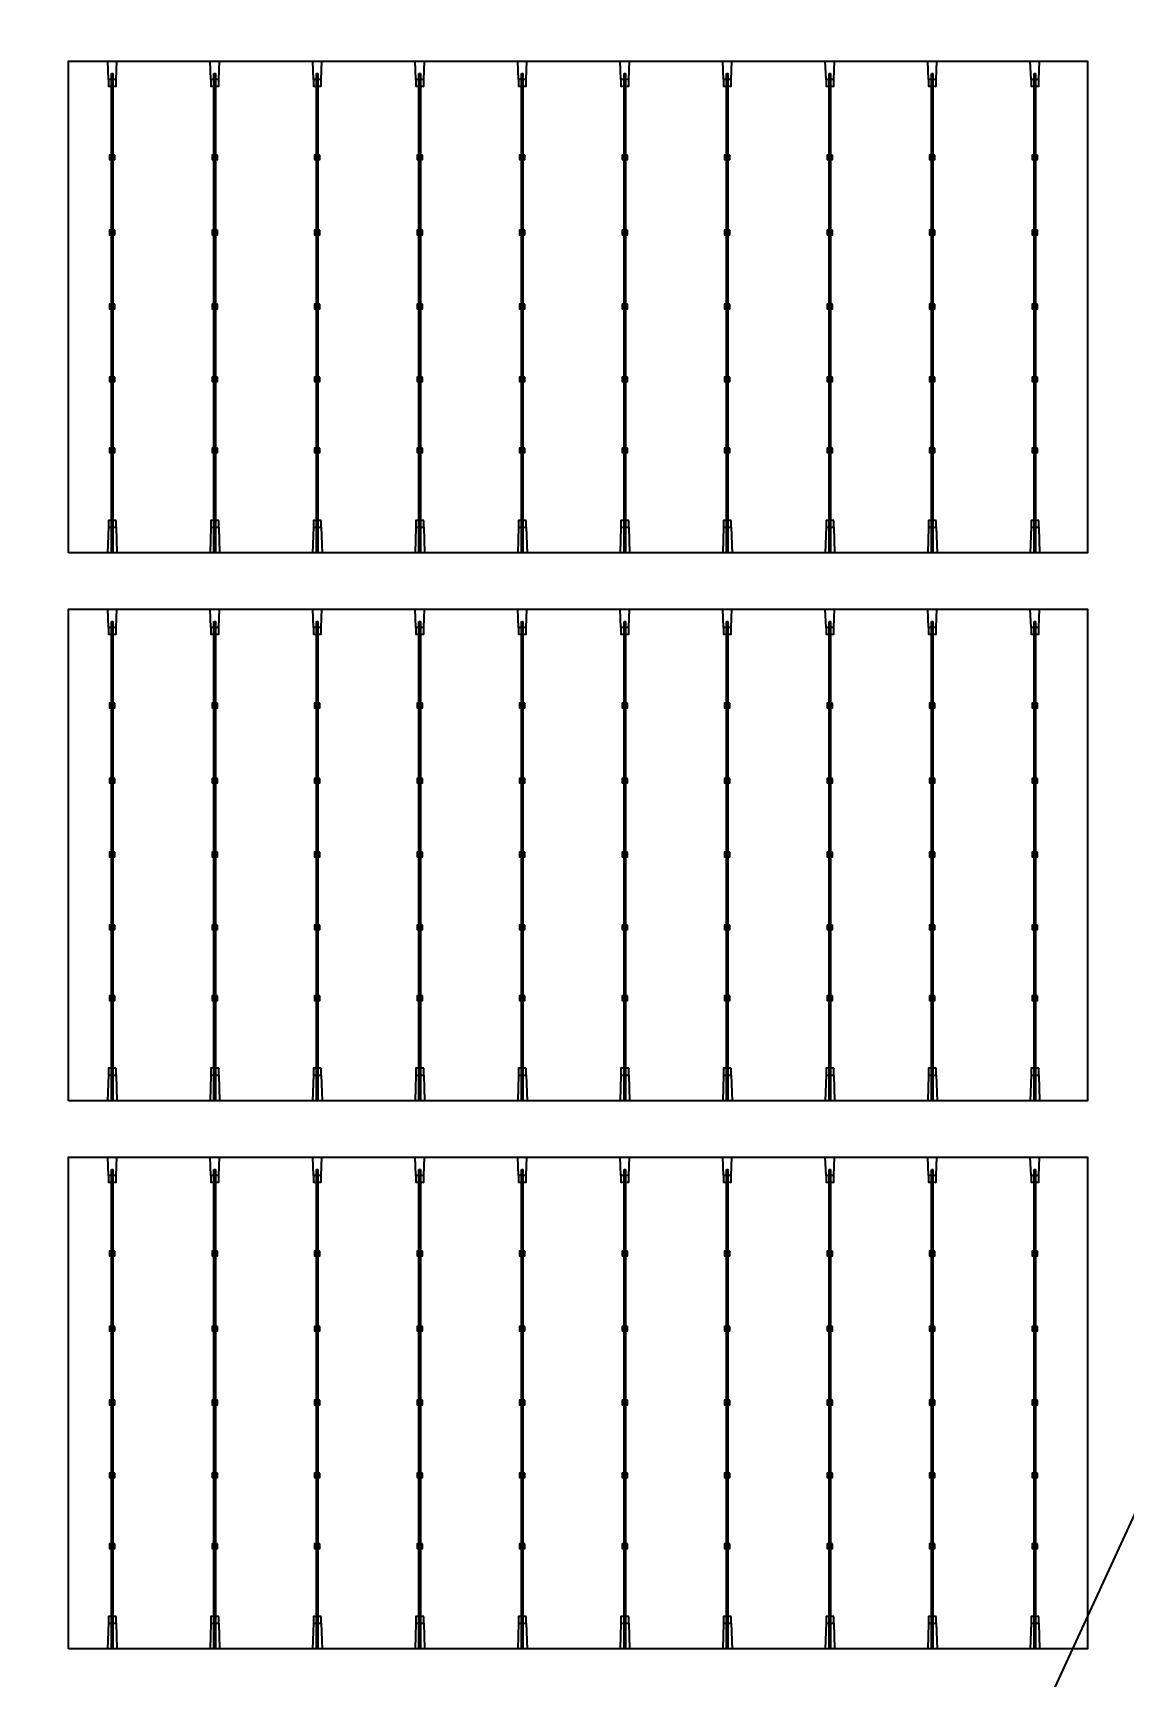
# Model space of a CAD drawing. Header units: millimetres. Extents: x 10297564 to 11610295, y -9287743 to -8409454.
# Drawn here: x 10431328 to 10433895, y -9085170 to -9081302 of the extents above; entities that cross this region are included whole.
import ezdxf

# ---------------------------------------------------------------- set-up
doc = ezdxf.new("R2010")
doc.units = ezdxf.units.MM
doc.header["$LTSCALE"] = 100
doc.layers.add('E1', color=1, linetype='Continuous')
doc.layers.add('Outline', color=5, linetype='Continuous', lineweight=25)
doc.styles.add('HL-S1', font='DotumChe.ttf')
doc.styles.add('MG', font='malgun.ttf')
doc.dimstyles.new('HL-100', dxfattribs={"dimscale": 100, "dimtxt": 3, "dimasz": 4, "dimexe": 2, "dimexo": 2, "dimgap": 1, "dimtad": 1, "dimdec": 0, "dimzin": 0, "dimlunit": 6, "dimtxsty": 'HL-S1', "dimblk": 'DOTSMALL', "dimcen": 4, "dimdle": 2, "dimclrd": 256, "dimclre": 256, "dimclrt": 4, "dimazin": 0, "dimtfac": 1, "dimtdec": 0, "dimtix": 1, "dimtmove": 2, "dimatfit": 3, "dimldrblk": 'DOTSMALL', "dimfxl": 1.5, "dimtolj": 1, "dimtzin": 0, "dimlwd": -1, "dimlwe": -1, "dimarcsym": 0})

# ---------------------------------------------------------------- blocks, each defined once
blk = doc.blocks.new('*D75')
at = {"layer": 'defpoints', "color": 0, "transparency": 16777216}
for p in [(10439230.2, -9073249.8), (10439230.2, -9073249.8), (10423426.7, -9107604.7)]:
    blk.add_point(p, dxfattribs=at)
at = {"layer": 'E1', "color": 1, "transparency": 16777216}
for p, q in [((10439593.6, -9073417), (10439593.6, -9073417)), ((10423593.8, -9107241.3), (10439063, -9073613.2)), ((10423790.1, -9107771.8), (10423790.1, -9107771.8))]:
    blk.add_line(p, q, dxfattribs=at)
for points in [[(10439002.4, -9073585.4), (10439123.6, -9073641.1), (10439230.2, -9073249.8)], [(10423533.3, -9107213.4), (10423654.4, -9107269.1), (10423426.7, -9107604.7)]]:
    blk.add_solid(points, dxfattribs=at)
at = {"layer": 'E1', "color": 7, "transparency": 16777216, "insert": (10430911.1, -9090235.3), "char_height": 500, "attachment_point": 5, "rotation": 65.2972, "style": 'MG'}
blk.add_mtext('\\A1;2711.1', dxfattribs=at)
blk = doc.blocks.new('_DotSmall')
at = {"color": 0, "linetype": 'ByBlock', "const_width": 0.5}
blk.add_lwpolyline([(-0.0625, 0, 1), (0.0625, 0, 1)], format="xyb", close=True, dxfattribs=at)

msp = doc.modelspace()

# ---------------------------------------------------------------- hatches: boundary and pattern name
at = {"true_color": 0x939598}
h = msp.add_hatch(color=252, dxfattribs=at)
h.dxf.hatch_style = 1
h.paths.add_polyline_path([(10431513.4, -9082525.5), (10431517.4, -9082525.5), (10431517.4, -9081397.1), (10431513.4, -9081397.1)])
h = msp.add_hatch(color=252, dxfattribs=at)
h.dxf.hatch_style = 1
h.paths.add_polyline_path([(10431754.7, -9082525.5), (10431758.7, -9082525.5), (10431758.7, -9081397.1), (10431754.7, -9081397.1)])
h = msp.add_hatch(color=252, dxfattribs=at)
h.dxf.hatch_style = 1
h.paths.add_polyline_path([(10431996, -9082525.5), (10432000, -9082525.5), (10432000, -9081397.1), (10431996, -9081397.1)])
h = msp.add_hatch(color=252, dxfattribs=at)
h.dxf.hatch_style = 1
h.paths.add_polyline_path([(10432237.3, -9082525.5), (10432241.3, -9082525.5), (10432241.3, -9081397.1), (10432237.3, -9081397.1)])
h = msp.add_hatch(color=252, dxfattribs=at)
h.dxf.hatch_style = 1
h.paths.add_polyline_path([(10432478.6, -9082525.5), (10432482.6, -9082525.5), (10432482.6, -9081397.1), (10432478.6, -9081397.1)])
h = msp.add_hatch(color=252, dxfattribs=at)
h.dxf.hatch_style = 1
h.paths.add_polyline_path([(10432719.9, -9082525.5), (10432723.9, -9082525.5), (10432723.9, -9081397.1), (10432719.9, -9081397.1)])
h = msp.add_hatch(color=252, dxfattribs=at)
h.dxf.hatch_style = 1
h.paths.add_polyline_path([(10432961.2, -9082525.5), (10432965.2, -9082525.5), (10432965.2, -9081397.1), (10432961.2, -9081397.1)])
h = msp.add_hatch(color=252, dxfattribs=at)
h.dxf.hatch_style = 1
h.paths.add_polyline_path([(10433202.5, -9082525.5), (10433206.6, -9082525.5), (10433206.6, -9081397.1), (10433202.5, -9081397.1)])
h = msp.add_hatch(color=252, dxfattribs=at)
h.dxf.hatch_style = 1
h.paths.add_polyline_path([(10433443.8, -9082525.5), (10433447.9, -9082525.5), (10433447.9, -9081397.1), (10433443.8, -9081397.1)])
h = msp.add_hatch(color=252, dxfattribs=at)
h.dxf.hatch_style = 1
h.paths.add_polyline_path([(10433685.1, -9082525.5), (10433689.2, -9082525.5), (10433689.2, -9081397.1), (10433685.1, -9081397.1)])
h = msp.add_hatch(color=252, dxfattribs=at)
h.dxf.hatch_style = 1
h.paths.add_polyline_path([(10431513.4, -9083815.7), (10431517.4, -9083815.7), (10431517.4, -9082687.3), (10431513.4, -9082687.3)])
h = msp.add_hatch(color=252, dxfattribs=at)
h.dxf.hatch_style = 1
h.paths.add_polyline_path([(10431754.7, -9083815.7), (10431758.7, -9083815.7), (10431758.7, -9082687.3), (10431754.7, -9082687.3)])
h = msp.add_hatch(color=252, dxfattribs=at)
h.dxf.hatch_style = 1
h.paths.add_polyline_path([(10431996, -9083815.7), (10432000, -9083815.7), (10432000, -9082687.3), (10431996, -9082687.3)])
h = msp.add_hatch(color=252, dxfattribs=at)
h.dxf.hatch_style = 1
h.paths.add_polyline_path([(10432237.3, -9083815.7), (10432241.3, -9083815.7), (10432241.3, -9082687.3), (10432237.3, -9082687.3)])
h = msp.add_hatch(color=252, dxfattribs=at)
h.dxf.hatch_style = 1
h.paths.add_polyline_path([(10432478.6, -9083815.7), (10432482.6, -9083815.7), (10432482.6, -9082687.3), (10432478.6, -9082687.3)])
h = msp.add_hatch(color=252, dxfattribs=at)
h.dxf.hatch_style = 1
h.paths.add_polyline_path([(10432719.9, -9083815.7), (10432723.9, -9083815.7), (10432723.9, -9082687.3), (10432719.9, -9082687.3)])
h = msp.add_hatch(color=252, dxfattribs=at)
h.dxf.hatch_style = 1
h.paths.add_polyline_path([(10432961.2, -9083815.7), (10432965.2, -9083815.7), (10432965.2, -9082687.3), (10432961.2, -9082687.3)])
h = msp.add_hatch(color=252, dxfattribs=at)
h.dxf.hatch_style = 1
h.paths.add_polyline_path([(10433202.5, -9083815.7), (10433206.6, -9083815.7), (10433206.6, -9082687.3), (10433202.5, -9082687.3)])
h = msp.add_hatch(color=252, dxfattribs=at)
h.dxf.hatch_style = 1
h.paths.add_polyline_path([(10433443.8, -9083815.7), (10433447.9, -9083815.7), (10433447.9, -9082687.3), (10433443.8, -9082687.3)])
h = msp.add_hatch(color=252, dxfattribs=at)
h.dxf.hatch_style = 1
h.paths.add_polyline_path([(10433685.1, -9083815.7), (10433689.2, -9083815.7), (10433689.2, -9082687.3), (10433685.1, -9082687.3)])
h = msp.add_hatch(color=252, dxfattribs=at)
h.dxf.hatch_style = 1
h.paths.add_polyline_path([(10431513.4, -9085105.9), (10431517.4, -9085105.9), (10431517.4, -9083977.5), (10431513.4, -9083977.5)])
h = msp.add_hatch(color=252, dxfattribs=at)
h.dxf.hatch_style = 1
h.paths.add_polyline_path([(10431754.7, -9085105.9), (10431758.7, -9085105.9), (10431758.7, -9083977.5), (10431754.7, -9083977.5)])
h = msp.add_hatch(color=252, dxfattribs=at)
h.dxf.hatch_style = 1
h.paths.add_polyline_path([(10431996, -9085105.9), (10432000, -9085105.9), (10432000, -9083977.5), (10431996, -9083977.5)])
h = msp.add_hatch(color=252, dxfattribs=at)
h.dxf.hatch_style = 1
h.paths.add_polyline_path([(10432237.3, -9085105.9), (10432241.3, -9085105.9), (10432241.3, -9083977.5), (10432237.3, -9083977.5)])
h = msp.add_hatch(color=252, dxfattribs=at)
h.dxf.hatch_style = 1
h.paths.add_polyline_path([(10432478.6, -9085105.9), (10432482.6, -9085105.9), (10432482.6, -9083977.5), (10432478.6, -9083977.5)])
h = msp.add_hatch(color=252, dxfattribs=at)
h.dxf.hatch_style = 1
h.paths.add_polyline_path([(10432719.9, -9085105.9), (10432723.9, -9085105.9), (10432723.9, -9083977.5), (10432719.9, -9083977.5)])
h = msp.add_hatch(color=252, dxfattribs=at)
h.dxf.hatch_style = 1
h.paths.add_polyline_path([(10432961.2, -9085105.9), (10432965.2, -9085105.9), (10432965.2, -9083977.5), (10432961.2, -9083977.5)])
h = msp.add_hatch(color=252, dxfattribs=at)
h.dxf.hatch_style = 1
h.paths.add_polyline_path([(10433202.5, -9085105.9), (10433206.6, -9085105.9), (10433206.6, -9083977.5), (10433202.5, -9083977.5)])
h = msp.add_hatch(color=252, dxfattribs=at)
h.dxf.hatch_style = 1
h.paths.add_polyline_path([(10433443.8, -9085105.9), (10433447.9, -9085105.9), (10433447.9, -9083977.5), (10433443.8, -9083977.5)])
h = msp.add_hatch(color=252, dxfattribs=at)
h.dxf.hatch_style = 1
h.paths.add_polyline_path([(10433685.1, -9085105.9), (10433689.2, -9085105.9), (10433689.2, -9083977.5), (10433685.1, -9083977.5)])

# ---------------------------------------------------------------- linework, layer by layer
for p, q in [((10431506.3, -9081411), (10431504.6, -9081367.8)), ((10431524.4, -9081411), (10431526.1, -9081367.8)), ((10431747.6, -9081411), (10431745.9, -9081367.8)), ((10431765.8, -9081411), (10431767.4, -9081367.8)), ((10431988.9, -9081411), (10431987.2, -9081367.8)), ((10432007.1, -9081411), (10432008.8, -9081367.8)), ((10432230.2, -9081411), (10432228.5, -9081367.8)), ((10432248.4, -9081411), (10432250.1, -9081367.8)), ((10432471.5, -9081411), (10432469.9, -9081367.8)), ((10432489.7, -9081411), (10432491.4, -9081367.8)), ((10432712.8, -9081411), (10432711.2, -9081367.8)), ((10432731, -9081411), (10432732.7, -9081367.8)), ((10432954.2, -9081411), (10432952.5, -9081367.8)), ((10432972.3, -9081411), (10432974, -9081367.8)), ((10433195.5, -9081411), (10433193.8, -9081367.8)), ((10433213.6, -9081411), (10433215.3, -9081367.8)), ((10433436.8, -9081411), (10433435.1, -9081367.8)), ((10433454.9, -9081411), (10433456.6, -9081367.8)), ((10433678.1, -9081411), (10433676.4, -9081367.8)), ((10433696.2, -9081411), (10433697.9, -9081367.8)), ((10431513.4, -9082525.5), (10431513.4, -9081397.1)), ((10431513.4, -9081397.1), (10431517.4, -9081397.1)), ((10431517.4, -9082525.5), (10431517.4, -9081397.1)), ((10431754.7, -9082525.5), (10431754.7, -9081397.1)), ((10431754.7, -9081397.1), (10431758.7, -9081397.1)), ((10431758.7, -9082525.5), (10431758.7, -9081397.1)), ((10431996, -9082525.5), (10431996, -9081397.1)), ((10431996, -9081397.1), (10432000, -9081397.1)), ((10432000, -9082525.5), (10432000, -9081397.1)), ((10432237.3, -9082525.5), (10432237.3, -9081397.1)), ((10432237.3, -9081397.1), (10432241.3, -9081397.1)), ((10432241.3, -9082525.5), (10432241.3, -9081397.1)), ((10432478.6, -9082525.5), (10432478.6, -9081397.1)), ((10432478.6, -9081397.1), (10432482.6, -9081397.1)), ((10432482.6, -9082525.5), (10432482.6, -9081397.1)), ((10432719.9, -9082525.5), (10432719.9, -9081397.1)), ((10432719.9, -9081397.1), (10432723.9, -9081397.1)), ((10432723.9, -9082525.5), (10432723.9, -9081397.1)), ((10432961.2, -9082525.5), (10432961.2, -9081397.1)), ((10432961.2, -9081397.1), (10432965.2, -9081397.1)), ((10432965.2, -9082525.5), (10432965.2, -9081397.1)), ((10433202.5, -9082525.5), (10433202.5, -9081397.1)), ((10433202.5, -9081397.1), (10433206.6, -9081397.1)), ((10433206.6, -9082525.5), (10433206.6, -9081397.1)), ((10433443.8, -9082525.5), (10433443.8, -9081397.1)), ((10433443.8, -9081397.1), (10433447.9, -9081397.1)), ((10433447.9, -9082525.5), (10433447.9, -9081397.1)), ((10433685.1, -9082525.5), (10433685.1, -9081397.1)), ((10433685.1, -9081397.1), (10433689.2, -9081397.1)), ((10433689.2, -9082525.5), (10433689.2, -9081397.1)), ((10431515, -9081589.6), (10431515, -9081427.1)), ((10431515.8, -9081589.6), (10431515.8, -9081427.1)), ((10431756.3, -9081589.6), (10431756.3, -9081427.1)), ((10431757.1, -9081589.6), (10431757.1, -9081427.1)), ((10431997.6, -9081589.6), (10431997.6, -9081427.1)), ((10431998.4, -9081589.6), (10431998.4, -9081427.1)), ((10432238.9, -9081589.6), (10432238.9, -9081427.1)), ((10432239.7, -9081589.6), (10432239.7, -9081427.1)), ((10432480.2, -9081589.6), (10432480.2, -9081427.1)), ((10432481, -9081589.6), (10432481, -9081427.1)), ((10432721.5, -9081589.6), (10432721.5, -9081427.1)), ((10432722.3, -9081589.6), (10432722.3, -9081427.1)), ((10432962.8, -9081589.6), (10432962.8, -9081427.1)), ((10432963.6, -9081589.6), (10432963.6, -9081427.1)), ((10433204.1, -9081589.6), (10433204.1, -9081427.1)), ((10433204.9, -9081589.6), (10433204.9, -9081427.1)), ((10433445.4, -9081589.6), (10433445.4, -9081427.1)), ((10433446.3, -9081589.6), (10433446.3, -9081427.1)), ((10433686.7, -9081589.6), (10433686.7, -9081427.1)), ((10433687.6, -9081589.6), (10433687.6, -9081427.1)), ((10431515, -9081940.5), (10431515, -9081600)), ((10431515.8, -9081940.5), (10431515.8, -9081600)), ((10431756.3, -9081940.5), (10431756.3, -9081600)), ((10431757.1, -9081940.5), (10431757.1, -9081600)), ((10431997.6, -9081940.5), (10431997.6, -9081600)), ((10431998.4, -9081940.5), (10431998.4, -9081600)), ((10432238.9, -9081940.5), (10432238.9, -9081600)), ((10432239.7, -9081940.5), (10432239.7, -9081600)), ((10432480.2, -9081940.5), (10432480.2, -9081600)), ((10432481, -9081940.5), (10432481, -9081600)), ((10432721.5, -9081940.5), (10432721.5, -9081600)), ((10432722.3, -9081940.5), (10432722.3, -9081600)), ((10432962.8, -9081940.5), (10432962.8, -9081600)), ((10432963.6, -9081940.5), (10432963.6, -9081600)), ((10433204.1, -9081940.5), (10433204.1, -9081600)), ((10433204.9, -9081940.5), (10433204.9, -9081600)), ((10433445.4, -9081940.5), (10433445.4, -9081600)), ((10433446.3, -9081940.5), (10433446.3, -9081600)), ((10433686.7, -9081766.4), (10433686.7, -9081600)), ((10433687.6, -9081766.4), (10433687.6, -9081600)), ((10433686.7, -9081940.5), (10433686.7, -9081776.9)), ((10433687.6, -9081940.5), (10433687.6, -9081776.9)), ((10431515, -9082464.6), (10431515, -9081951)), ((10431515.8, -9082464.6), (10431515.8, -9081951)), ((10431756.3, -9082464.6), (10431756.3, -9081951)), ((10431757.1, -9082464.6), (10431757.1, -9081951)), ((10431997.6, -9082464.6), (10431997.6, -9081951)), ((10431998.4, -9082464.6), (10431998.4, -9081951)), ((10432238.9, -9082464.6), (10432238.9, -9081951)), ((10432239.7, -9082464.6), (10432239.7, -9081951)), ((10432480.2, -9082464.6), (10432480.2, -9081951)), ((10432481, -9082464.6), (10432481, -9081951)), ((10432721.5, -9082464.6), (10432721.5, -9081951)), ((10432722.3, -9082464.6), (10432722.3, -9081951)), ((10432962.8, -9082464.6), (10432962.8, -9081951)), ((10432963.6, -9082464.6), (10432963.6, -9081951)), ((10433204.1, -9082464.6), (10433204.1, -9081951)), ((10433204.9, -9082464.6), (10433204.9, -9081951)), ((10433445.4, -9082111.8), (10433445.4, -9081951)), ((10433446.3, -9082111.8), (10433446.3, -9081951)), ((10433686.7, -9082111.8), (10433686.7, -9081951)), ((10433687.6, -9082111.8), (10433687.6, -9081951)), ((10433445.4, -9082464.6), (10433445.4, -9082122.3)), ((10433446.3, -9082464.6), (10433446.3, -9082122.3)), ((10433686.7, -9082464.6), (10433686.7, -9082122.3)), ((10433687.6, -9082464.6), (10433687.6, -9082122.3)), ((10431506.3, -9082465.2), (10431504.4, -9082525.5)), ((10431524.4, -9082465.2), (10431526.4, -9082525.5)), ((10431747.6, -9082465.2), (10431745.7, -9082525.5)), ((10431765.8, -9082465.2), (10431767.7, -9082525.5)), ((10431988.9, -9082465.2), (10431987, -9082525.5)), ((10432007.1, -9082465.2), (10432009, -9082525.5)), ((10432230.2, -9082465.2), (10432228.3, -9082525.5)), ((10432248.4, -9082465.2), (10432250.3, -9082525.5)), ((10432471.5, -9082465.2), (10432469.6, -9082525.5)), ((10432489.7, -9082465.2), (10432491.6, -9082525.5)), ((10432712.8, -9082465.2), (10432710.9, -9082525.5)), ((10432731, -9082465.2), (10432732.9, -9082525.5)), ((10432954.2, -9082465.2), (10432952.2, -9082525.5)), ((10432972.3, -9082465.2), (10432974.3, -9082525.5)), ((10433195.5, -9082465.2), (10433193.5, -9082525.5)), ((10433213.6, -9082465.2), (10433215.6, -9082525.5)), ((10433436.8, -9082465.2), (10433434.8, -9082525.5)), ((10433454.9, -9082465.2), (10433456.9, -9082525.5)), ((10433678.1, -9082465.2), (10433676.1, -9082525.5)), ((10433696.2, -9082465.2), (10433698.2, -9082525.5)), ((10431506.3, -9082701.3), (10431504.6, -9082658)), ((10431513.4, -9083815.7), (10431513.4, -9082687.3)), ((10431513.4, -9082687.3), (10431517.4, -9082687.3)), ((10431517.4, -9083815.7), (10431517.4, -9082687.3)), ((10431524.4, -9082701.3), (10431526.1, -9082658)), ((10431747.6, -9082701.3), (10431745.9, -9082658)), ((10431754.7, -9083815.7), (10431754.7, -9082687.3)), ((10431754.7, -9082687.3), (10431758.7, -9082687.3)), ((10431758.7, -9083815.7), (10431758.7, -9082687.3)), ((10431765.8, -9082701.3), (10431767.4, -9082658)), ((10431988.9, -9082701.3), (10431987.2, -9082658)), ((10431996, -9083815.7), (10431996, -9082687.3)), ((10431996, -9082687.3), (10432000, -9082687.3)), ((10432000, -9083815.7), (10432000, -9082687.3)), ((10432007.1, -9082701.3), (10432008.8, -9082658)), ((10432230.2, -9082701.3), (10432228.5, -9082658)), ((10432237.3, -9083815.7), (10432237.3, -9082687.3)), ((10432237.3, -9082687.3), (10432241.3, -9082687.3)), ((10432241.3, -9083815.7), (10432241.3, -9082687.3)), ((10432248.4, -9082701.3), (10432250.1, -9082658)), ((10432471.5, -9082701.3), (10432469.9, -9082658)), ((10432478.6, -9083815.7), (10432478.6, -9082687.3)), ((10432478.6, -9082687.3), (10432482.6, -9082687.3)), ((10432482.6, -9083815.7), (10432482.6, -9082687.3)), ((10432489.7, -9082701.3), (10432491.4, -9082658)), ((10432712.8, -9082701.3), (10432711.2, -9082658)), ((10432719.9, -9083815.7), (10432719.9, -9082687.3)), ((10432719.9, -9082687.3), (10432723.9, -9082687.3)), ((10432723.9, -9083815.7), (10432723.9, -9082687.3)), ((10432731, -9082701.3), (10432732.7, -9082658)), ((10432954.2, -9082701.3), (10432952.5, -9082658)), ((10432961.2, -9083815.7), (10432961.2, -9082687.3)), ((10432961.2, -9082687.3), (10432965.2, -9082687.3)), ((10432965.2, -9083815.7), (10432965.2, -9082687.3)), ((10432972.3, -9082701.3), (10432974, -9082658)), ((10433195.5, -9082701.3), (10433193.8, -9082658)), ((10433202.5, -9083815.7), (10433202.5, -9082687.3)), ((10433202.5, -9082687.3), (10433206.6, -9082687.3)), ((10433206.6, -9083815.7), (10433206.6, -9082687.3)), ((10433213.6, -9082701.3), (10433215.3, -9082658)), ((10433436.8, -9082701.3), (10433435.1, -9082658)), ((10433443.8, -9083815.7), (10433443.8, -9082687.3)), ((10433443.8, -9082687.3), (10433447.9, -9082687.3)), ((10433447.9, -9083815.7), (10433447.9, -9082687.3)), ((10433454.9, -9082701.3), (10433456.6, -9082658)), ((10433678.1, -9082701.3), (10433676.4, -9082658)), ((10433685.1, -9083815.7), (10433685.1, -9082687.3)), ((10433685.1, -9082687.3), (10433689.2, -9082687.3)), ((10433689.2, -9083815.7), (10433689.2, -9082687.3)), ((10433696.2, -9082701.3), (10433697.9, -9082658)), ((10431515, -9082879.8), (10431515, -9082717.3)), ((10431515.8, -9082879.8), (10431515.8, -9082717.3)), ((10431756.3, -9082879.8), (10431756.3, -9082717.3)), ((10431757.1, -9082879.8), (10431757.1, -9082717.3)), ((10431997.6, -9082879.8), (10431997.6, -9082717.3)), ((10431998.4, -9082879.8), (10431998.4, -9082717.3)), ((10432238.9, -9082879.8), (10432238.9, -9082717.3)), ((10432239.7, -9082879.8), (10432239.7, -9082717.3)), ((10432480.2, -9082879.8), (10432480.2, -9082717.3)), ((10432481, -9082879.8), (10432481, -9082717.3)), ((10432721.5, -9082879.8), (10432721.5, -9082717.3)), ((10432722.3, -9082879.8), (10432722.3, -9082717.3)), ((10432962.8, -9082879.8), (10432962.8, -9082717.3)), ((10432963.6, -9082879.8), (10432963.6, -9082717.3)), ((10433204.1, -9082879.8), (10433204.1, -9082717.3)), ((10433204.9, -9082879.8), (10433204.9, -9082717.3)), ((10433445.4, -9082879.8), (10433445.4, -9082717.3)), ((10433446.3, -9082879.8), (10433446.3, -9082717.3)), ((10433686.7, -9082879.8), (10433686.7, -9082717.3)), ((10433687.6, -9082879.8), (10433687.6, -9082717.3)), ((10431515, -9083230.7), (10431515, -9082890.3)), ((10431515.8, -9083230.7), (10431515.8, -9082890.3)), ((10431756.3, -9083230.7), (10431756.3, -9082890.3)), ((10431757.1, -9083230.7), (10431757.1, -9082890.3)), ((10431997.6, -9083230.7), (10431997.6, -9082890.3)), ((10431998.4, -9083230.7), (10431998.4, -9082890.3)), ((10432238.9, -9083230.7), (10432238.9, -9082890.3)), ((10432239.7, -9083230.7), (10432239.7, -9082890.3)), ((10432480.2, -9083230.7), (10432480.2, -9082890.3)), ((10432481, -9083230.7), (10432481, -9082890.3)), ((10432721.5, -9083230.7), (10432721.5, -9082890.3)), ((10432722.3, -9083230.7), (10432722.3, -9082890.3)), ((10432962.8, -9083230.7), (10432962.8, -9082890.3)), ((10432963.6, -9083230.7), (10432963.6, -9082890.3)), ((10433204.1, -9083230.7), (10433204.1, -9082890.3)), ((10433204.9, -9083230.7), (10433204.9, -9082890.3)), ((10433445.4, -9083230.7), (10433445.4, -9082890.3)), ((10433446.3, -9083230.7), (10433446.3, -9082890.3)), ((10433686.7, -9083056.7), (10433686.7, -9082890.3)), ((10433687.6, -9083056.7), (10433687.6, -9082890.3)), ((10433686.7, -9083230.7), (10433686.7, -9083067.1)), ((10433687.6, -9083230.7), (10433687.6, -9083067.1)), ((10431515, -9083754.8), (10431515, -9083241.2)), ((10431515.8, -9083754.8), (10431515.8, -9083241.2)), ((10431756.3, -9083754.8), (10431756.3, -9083241.2)), ((10431757.1, -9083754.8), (10431757.1, -9083241.2)), ((10431997.6, -9083754.8), (10431997.6, -9083241.2)), ((10431998.4, -9083754.8), (10431998.4, -9083241.2)), ((10432238.9, -9083754.8), (10432238.9, -9083241.2)), ((10432239.7, -9083754.8), (10432239.7, -9083241.2)), ((10432480.2, -9083754.8), (10432480.2, -9083241.2)), ((10432481, -9083754.8), (10432481, -9083241.2)), ((10432721.5, -9083754.8), (10432721.5, -9083241.2)), ((10432722.3, -9083754.8), (10432722.3, -9083241.2)), ((10432962.8, -9083754.8), (10432962.8, -9083241.2)), ((10432963.6, -9083754.8), (10432963.6, -9083241.2)), ((10433204.1, -9083754.8), (10433204.1, -9083241.2)), ((10433204.9, -9083754.8), (10433204.9, -9083241.2)), ((10433445.4, -9083402), (10433445.4, -9083241.2)), ((10433446.3, -9083402), (10433446.3, -9083241.2)), ((10433686.7, -9083402), (10433686.7, -9083241.2)), ((10433687.6, -9083402), (10433687.6, -9083241.2)), ((10433445.4, -9083754.8), (10433445.4, -9083412.5)), ((10433446.3, -9083754.8), (10433446.3, -9083412.5)), ((10433686.7, -9083754.8), (10433686.7, -9083412.5)), ((10433687.6, -9083754.8), (10433687.6, -9083412.5)), ((10431506.3, -9083755.5), (10431504.4, -9083815.7)), ((10431524.4, -9083755.5), (10431526.4, -9083815.7)), ((10431747.6, -9083755.5), (10431745.7, -9083815.7)), ((10431765.8, -9083755.5), (10431767.7, -9083815.7)), ((10431988.9, -9083755.5), (10431987, -9083815.7)), ((10432007.1, -9083755.5), (10432009, -9083815.7)), ((10432230.2, -9083755.5), (10432228.3, -9083815.7)), ((10432248.4, -9083755.5), (10432250.3, -9083815.7)), ((10432471.5, -9083755.5), (10432469.6, -9083815.7)), ((10432489.7, -9083755.5), (10432491.6, -9083815.7)), ((10432712.8, -9083755.5), (10432710.9, -9083815.7)), ((10432731, -9083755.5), (10432732.9, -9083815.7)), ((10432954.2, -9083755.5), (10432952.2, -9083815.7)), ((10432972.3, -9083755.5), (10432974.3, -9083815.7)), ((10433195.5, -9083755.5), (10433193.5, -9083815.7)), ((10433213.6, -9083755.5), (10433215.6, -9083815.7)), ((10433436.8, -9083755.5), (10433434.8, -9083815.7)), ((10433454.9, -9083755.5), (10433456.9, -9083815.7)), ((10433678.1, -9083755.5), (10433676.1, -9083815.7)), ((10433696.2, -9083755.5), (10433698.2, -9083815.7)), ((10431506.3, -9083991.5), (10431504.6, -9083948.2)), ((10431524.4, -9083991.5), (10431526.1, -9083948.2)), ((10431747.6, -9083991.5), (10431745.9, -9083948.2)), ((10431765.8, -9083991.5), (10431767.4, -9083948.2)), ((10431988.9, -9083991.5), (10431987.2, -9083948.2)), ((10432007.1, -9083991.5), (10432008.8, -9083948.2)), ((10432230.2, -9083991.5), (10432228.5, -9083948.2)), ((10432248.4, -9083991.5), (10432250.1, -9083948.2)), ((10432471.5, -9083991.5), (10432469.9, -9083948.2)), ((10432489.7, -9083991.5), (10432491.4, -9083948.2)), ((10432712.8, -9083991.5), (10432711.2, -9083948.2)), ((10432731, -9083991.5), (10432732.7, -9083948.2)), ((10432954.2, -9083991.5), (10432952.5, -9083948.2)), ((10432972.3, -9083991.5), (10432974, -9083948.2)), ((10433195.5, -9083991.5), (10433193.8, -9083948.2)), ((10433213.6, -9083991.5), (10433215.3, -9083948.2)), ((10433436.8, -9083991.5), (10433435.1, -9083948.2)), ((10433454.9, -9083991.5), (10433456.6, -9083948.2)), ((10433678.1, -9083991.5), (10433676.4, -9083948.2)), ((10433696.2, -9083991.5), (10433697.9, -9083948.2)), ((10431513.4, -9085105.9), (10431513.4, -9083977.5)), ((10431513.4, -9083977.5), (10431517.4, -9083977.5)), ((10431515, -9084170), (10431515, -9084007.5)), ((10431515.8, -9084170), (10431515.8, -9084007.5)), ((10431517.4, -9085105.9), (10431517.4, -9083977.5)), ((10431754.7, -9085105.9), (10431754.7, -9083977.5)), ((10431754.7, -9083977.5), (10431758.7, -9083977.5)), ((10431756.3, -9084170), (10431756.3, -9084007.5)), ((10431757.1, -9084170), (10431757.1, -9084007.5)), ((10431758.7, -9085105.9), (10431758.7, -9083977.5)), ((10431996, -9085105.9), (10431996, -9083977.5)), ((10431996, -9083977.5), (10432000, -9083977.5)), ((10431997.6, -9084170), (10431997.6, -9084007.5)), ((10431998.4, -9084170), (10431998.4, -9084007.5)), ((10432000, -9085105.9), (10432000, -9083977.5)), ((10432237.3, -9085105.9), (10432237.3, -9083977.5)), ((10432237.3, -9083977.5), (10432241.3, -9083977.5)), ((10432238.9, -9084170), (10432238.9, -9084007.5)), ((10432239.7, -9084170), (10432239.7, -9084007.5)), ((10432241.3, -9085105.9), (10432241.3, -9083977.5)), ((10432478.6, -9085105.9), (10432478.6, -9083977.5)), ((10432478.6, -9083977.5), (10432482.6, -9083977.5)), ((10432480.2, -9084170), (10432480.2, -9084007.5)), ((10432481, -9084170), (10432481, -9084007.5)), ((10432482.6, -9085105.9), (10432482.6, -9083977.5)), ((10432719.9, -9085105.9), (10432719.9, -9083977.5)), ((10432719.9, -9083977.5), (10432723.9, -9083977.5)), ((10432721.5, -9084170), (10432721.5, -9084007.5)), ((10432722.3, -9084170), (10432722.3, -9084007.5)), ((10432723.9, -9085105.9), (10432723.9, -9083977.5)), ((10432961.2, -9085105.9), (10432961.2, -9083977.5)), ((10432961.2, -9083977.5), (10432965.2, -9083977.5)), ((10432962.8, -9084170), (10432962.8, -9084007.5)), ((10432963.6, -9084170), (10432963.6, -9084007.5)), ((10432965.2, -9085105.9), (10432965.2, -9083977.5)), ((10433202.5, -9085105.9), (10433202.5, -9083977.5)), ((10433202.5, -9083977.5), (10433206.6, -9083977.5)), ((10433204.1, -9084170), (10433204.1, -9084007.5)), ((10433204.9, -9084170), (10433204.9, -9084007.5)), ((10433206.6, -9085105.9), (10433206.6, -9083977.5)), ((10433443.8, -9085105.9), (10433443.8, -9083977.5)), ((10433443.8, -9083977.5), (10433447.9, -9083977.5)), ((10433445.4, -9084170), (10433445.4, -9084007.5)), ((10433446.3, -9084170), (10433446.3, -9084007.5)), ((10433447.9, -9085105.9), (10433447.9, -9083977.5)), ((10433685.1, -9085105.9), (10433685.1, -9083977.5)), ((10433685.1, -9083977.5), (10433689.2, -9083977.5)), ((10433686.7, -9084170), (10433686.7, -9084007.5)), ((10433687.6, -9084170), (10433687.6, -9084007.5)), ((10433689.2, -9085105.9), (10433689.2, -9083977.5)), ((10431515, -9084521), (10431515, -9084180.5)), ((10431515.8, -9084521), (10431515.8, -9084180.5)), ((10431756.3, -9084521), (10431756.3, -9084180.5)), ((10431757.1, -9084521), (10431757.1, -9084180.5)), ((10431997.6, -9084521), (10431997.6, -9084180.5)), ((10431998.4, -9084521), (10431998.4, -9084180.5)), ((10432238.9, -9084521), (10432238.9, -9084180.5)), ((10432239.7, -9084521), (10432239.7, -9084180.5)), ((10432480.2, -9084521), (10432480.2, -9084180.5)), ((10432481, -9084521), (10432481, -9084180.5)), ((10432721.5, -9084521), (10432721.5, -9084180.5)), ((10432722.3, -9084521), (10432722.3, -9084180.5)), ((10432962.8, -9084521), (10432962.8, -9084180.5)), ((10432963.6, -9084521), (10432963.6, -9084180.5)), ((10433204.1, -9084521), (10433204.1, -9084180.5)), ((10433204.9, -9084521), (10433204.9, -9084180.5)), ((10433445.4, -9084521), (10433445.4, -9084180.5)), ((10433446.3, -9084521), (10433446.3, -9084180.5)), ((10433686.7, -9084346.9), (10433686.7, -9084180.5)), ((10433687.6, -9084346.9), (10433687.6, -9084180.5)), ((10433686.7, -9084521), (10433686.7, -9084357.3)), ((10433687.6, -9084521), (10433687.6, -9084357.3)), ((10431515, -9085045), (10431515, -9084531.4)), ((10431515.8, -9085045), (10431515.8, -9084531.4)), ((10431756.3, -9085045), (10431756.3, -9084531.4)), ((10431757.1, -9085045), (10431757.1, -9084531.4)), ((10431997.6, -9085045), (10431997.6, -9084531.4)), ((10431998.4, -9085045), (10431998.4, -9084531.4)), ((10432238.9, -9085045), (10432238.9, -9084531.4)), ((10432239.7, -9085045), (10432239.7, -9084531.4)), ((10432480.2, -9085045), (10432480.2, -9084531.4)), ((10432481, -9085045), (10432481, -9084531.4)), ((10432721.5, -9085045), (10432721.5, -9084531.4)), ((10432722.3, -9085045), (10432722.3, -9084531.4)), ((10432962.8, -9085045), (10432962.8, -9084531.4)), ((10432963.6, -9085045), (10432963.6, -9084531.4)), ((10433204.1, -9085045), (10433204.1, -9084531.4)), ((10433204.9, -9085045), (10433204.9, -9084531.4)), ((10433445.4, -9084692.2), (10433445.4, -9084531.4)), ((10433446.3, -9084692.2), (10433446.3, -9084531.4)), ((10433686.7, -9084692.2), (10433686.7, -9084531.4)), ((10433687.6, -9084692.2), (10433687.6, -9084531.4)), ((10433445.4, -9085045), (10433445.4, -9084702.7)), ((10433446.3, -9085045), (10433446.3, -9084702.7)), ((10433686.7, -9085045), (10433686.7, -9084702.7)), ((10433687.6, -9085045), (10433687.6, -9084702.7)), ((10431506.3, -9085045.7), (10431504.4, -9085105.9)), ((10431524.4, -9085045.7), (10431526.4, -9085105.9)), ((10431747.6, -9085045.7), (10431745.7, -9085105.9)), ((10431765.8, -9085045.7), (10431767.7, -9085105.9)), ((10431988.9, -9085045.7), (10431987, -9085105.9)), ((10432007.1, -9085045.7), (10432009, -9085105.9)), ((10432230.2, -9085045.7), (10432228.3, -9085105.9)), ((10432248.4, -9085045.7), (10432250.3, -9085105.9)), ((10432471.5, -9085045.7), (10432469.6, -9085105.9)), ((10432489.7, -9085045.7), (10432491.6, -9085105.9)), ((10432712.8, -9085045.7), (10432710.9, -9085105.9)), ((10432731, -9085045.7), (10432732.9, -9085105.9)), ((10432954.2, -9085045.7), (10432952.2, -9085105.9)), ((10432972.3, -9085045.7), (10432974.3, -9085105.9)), ((10433195.5, -9085045.7), (10433193.5, -9085105.9)), ((10433213.6, -9085045.7), (10433215.6, -9085105.9)), ((10433436.8, -9085045.7), (10433434.8, -9085105.9)), ((10433454.9, -9085045.7), (10433456.9, -9085105.9)), ((10433678.1, -9085045.7), (10433676.1, -9085105.9)), ((10433696.2, -9085045.7), (10433698.2, -9085105.9))]:
    msp.add_line(p, q)
at = {"color": 4}
for points in [[(10431524.4, -9081411), (10431506.3, -9081411), (10431506.3, -9081427.1), (10431524.4, -9081427.1)], [(10431765.8, -9081411), (10431747.6, -9081411), (10431747.6, -9081427.1), (10431765.8, -9081427.1)], [(10432007.1, -9081411), (10431988.9, -9081411), (10431988.9, -9081427.1), (10432007.1, -9081427.1)], [(10432248.4, -9081411), (10432230.2, -9081411), (10432230.2, -9081427.1), (10432248.4, -9081427.1)], [(10432489.7, -9081411), (10432471.5, -9081411), (10432471.5, -9081427.1), (10432489.7, -9081427.1)], [(10432731, -9081411), (10432712.8, -9081411), (10432712.8, -9081427.1), (10432731, -9081427.1)], [(10432972.3, -9081411), (10432954.2, -9081411), (10432954.2, -9081427.1), (10432972.3, -9081427.1)], [(10433213.6, -9081411), (10433195.5, -9081411), (10433195.5, -9081427.1), (10433213.6, -9081427.1)], [(10433454.9, -9081411), (10433436.8, -9081411), (10433436.8, -9081427.1), (10433454.9, -9081427.1)], [(10433696.2, -9081411), (10433678.1, -9081411), (10433678.1, -9081427.1), (10433696.2, -9081427.1)], [(10431521.3, -9081589.6), (10431508.8, -9081589.6), (10431508.8, -9081600), (10431521.3, -9081600)], [(10431762.6, -9081589.6), (10431750.1, -9081589.6), (10431750.1, -9081600), (10431762.6, -9081600)], [(10432003.9, -9081589.6), (10431991.4, -9081589.6), (10431991.4, -9081600), (10432003.9, -9081600)], [(10432245.2, -9081589.6), (10432232.7, -9081589.6), (10432232.7, -9081600), (10432245.2, -9081600)], [(10432486.5, -9081589.6), (10432474, -9081589.6), (10432474, -9081600), (10432486.5, -9081600)], [(10432727.8, -9081589.6), (10432715.3, -9081589.6), (10432715.3, -9081600), (10432727.8, -9081600)], [(10432969.1, -9081589.6), (10432956.6, -9081589.6), (10432956.6, -9081600), (10432969.1, -9081600)], [(10433210.5, -9081589.6), (10433197.9, -9081589.6), (10433197.9, -9081600), (10433210.5, -9081600)], [(10433451.8, -9081589.6), (10433439.2, -9081589.6), (10433439.2, -9081600), (10433451.8, -9081600)], [(10433693.1, -9081589.6), (10433680.5, -9081589.6), (10433680.5, -9081600), (10433693.1, -9081600)], [(10431521.3, -9081766.4), (10431508.8, -9081766.4), (10431508.8, -9081776.9), (10431521.3, -9081776.9)], [(10431762.6, -9081766.4), (10431750.1, -9081766.4), (10431750.1, -9081776.9), (10431762.6, -9081776.9)], [(10432003.9, -9081766.4), (10431991.4, -9081766.4), (10431991.4, -9081776.9), (10432003.9, -9081776.9)], [(10432245.2, -9081766.4), (10432232.7, -9081766.4), (10432232.7, -9081776.9), (10432245.2, -9081776.9)], [(10432486.5, -9081766.4), (10432474, -9081766.4), (10432474, -9081776.9), (10432486.5, -9081776.9)], [(10432727.8, -9081766.4), (10432715.3, -9081766.4), (10432715.3, -9081776.9), (10432727.8, -9081776.9)], [(10432969.1, -9081766.4), (10432956.6, -9081766.4), (10432956.6, -9081776.9), (10432969.1, -9081776.9)], [(10433210.5, -9081766.4), (10433197.9, -9081766.4), (10433197.9, -9081776.9), (10433210.5, -9081776.9)], [(10433451.8, -9081766.4), (10433439.2, -9081766.4), (10433439.2, -9081776.9), (10433451.8, -9081776.9)], [(10433693.1, -9081766.4), (10433680.5, -9081766.4), (10433680.5, -9081776.9), (10433693.1, -9081776.9)], [(10431521.3, -9081940.5), (10431508.8, -9081940.5), (10431508.8, -9081951), (10431521.3, -9081951)], [(10431762.6, -9081940.5), (10431750.1, -9081940.5), (10431750.1, -9081951), (10431762.6, -9081951)], [(10432003.9, -9081940.5), (10431991.4, -9081940.5), (10431991.4, -9081951), (10432003.9, -9081951)], [(10432245.2, -9081940.5), (10432232.7, -9081940.5), (10432232.7, -9081951), (10432245.2, -9081951)], [(10432486.5, -9081940.5), (10432474, -9081940.5), (10432474, -9081951), (10432486.5, -9081951)], [(10432727.8, -9081940.5), (10432715.3, -9081940.5), (10432715.3, -9081951), (10432727.8, -9081951)], [(10432969.1, -9081940.5), (10432956.6, -9081940.5), (10432956.6, -9081951), (10432969.1, -9081951)], [(10433210.5, -9081940.5), (10433197.9, -9081940.5), (10433197.9, -9081951), (10433210.5, -9081951)], [(10433451.8, -9081940.5), (10433439.2, -9081940.5), (10433439.2, -9081951), (10433451.8, -9081951)], [(10433693.1, -9081940.5), (10433680.5, -9081940.5), (10433680.5, -9081951), (10433693.1, -9081951)], [(10431521.3, -9082111.8), (10431508.8, -9082111.8), (10431508.8, -9082122.3), (10431521.3, -9082122.3)], [(10431762.6, -9082111.8), (10431750.1, -9082111.8), (10431750.1, -9082122.3), (10431762.6, -9082122.3)], [(10432003.9, -9082111.8), (10431991.4, -9082111.8), (10431991.4, -9082122.3), (10432003.9, -9082122.3)], [(10432245.2, -9082111.8), (10432232.7, -9082111.8), (10432232.7, -9082122.3), (10432245.2, -9082122.3)], [(10432486.5, -9082111.8), (10432474, -9082111.8), (10432474, -9082122.3), (10432486.5, -9082122.3)], [(10432727.8, -9082111.8), (10432715.3, -9082111.8), (10432715.3, -9082122.3), (10432727.8, -9082122.3)], [(10432969.1, -9082111.8), (10432956.6, -9082111.8), (10432956.6, -9082122.3), (10432969.1, -9082122.3)], [(10433210.5, -9082111.8), (10433197.9, -9082111.8), (10433197.9, -9082122.3), (10433210.5, -9082122.3)], [(10433451.8, -9082111.8), (10433439.2, -9082111.8), (10433439.2, -9082122.3), (10433451.8, -9082122.3)], [(10433693.1, -9082111.8), (10433680.5, -9082111.8), (10433680.5, -9082122.3), (10433693.1, -9082122.3)], [(10431521.3, -9082278.9), (10431508.8, -9082278.9), (10431508.8, -9082289.4), (10431521.3, -9082289.4)], [(10431762.6, -9082278.9), (10431750.1, -9082278.9), (10431750.1, -9082289.4), (10431762.6, -9082289.4)], [(10432003.9, -9082278.9), (10431991.4, -9082278.9), (10431991.4, -9082289.4), (10432003.9, -9082289.4)], [(10432245.2, -9082278.9), (10432232.7, -9082278.9), (10432232.7, -9082289.4), (10432245.2, -9082289.4)], [(10432486.5, -9082278.9), (10432474, -9082278.9), (10432474, -9082289.4), (10432486.5, -9082289.4)], [(10432727.8, -9082278.9), (10432715.3, -9082278.9), (10432715.3, -9082289.4), (10432727.8, -9082289.4)], [(10432969.1, -9082278.9), (10432956.6, -9082278.9), (10432956.6, -9082289.4), (10432969.1, -9082289.4)], [(10433210.5, -9082278.9), (10433197.9, -9082278.9), (10433197.9, -9082289.4), (10433210.5, -9082289.4)], [(10433451.8, -9082278.9), (10433439.2, -9082278.9), (10433439.2, -9082289.4), (10433451.8, -9082289.4)], [(10433693.1, -9082278.9), (10433680.5, -9082278.9), (10433680.5, -9082289.4), (10433693.1, -9082289.4)], [(10431524.4, -9082449.2), (10431506.3, -9082449.2), (10431506.3, -9082465.2), (10431524.4, -9082465.2)], [(10431765.8, -9082449.2), (10431747.6, -9082449.2), (10431747.6, -9082465.2), (10431765.8, -9082465.2)], [(10432007.1, -9082449.2), (10431988.9, -9082449.2), (10431988.9, -9082465.2), (10432007.1, -9082465.2)], [(10432248.4, -9082449.2), (10432230.2, -9082449.2), (10432230.2, -9082465.2), (10432248.4, -9082465.2)], [(10432489.7, -9082449.2), (10432471.5, -9082449.2), (10432471.5, -9082465.2), (10432489.7, -9082465.2)], [(10432731, -9082449.2), (10432712.8, -9082449.2), (10432712.8, -9082465.2), (10432731, -9082465.2)], [(10432972.3, -9082449.2), (10432954.2, -9082449.2), (10432954.2, -9082465.2), (10432972.3, -9082465.2)], [(10433213.6, -9082449.2), (10433195.5, -9082449.2), (10433195.5, -9082465.2), (10433213.6, -9082465.2)], [(10433454.9, -9082449.2), (10433436.8, -9082449.2), (10433436.8, -9082465.2), (10433454.9, -9082465.2)], [(10433696.2, -9082449.2), (10433678.1, -9082449.2), (10433678.1, -9082465.2), (10433696.2, -9082465.2)], [(10431524.4, -9082701.3), (10431506.3, -9082701.3), (10431506.3, -9082717.3), (10431524.4, -9082717.3)], [(10431765.8, -9082701.3), (10431747.6, -9082701.3), (10431747.6, -9082717.3), (10431765.8, -9082717.3)], [(10432007.1, -9082701.3), (10431988.9, -9082701.3), (10431988.9, -9082717.3), (10432007.1, -9082717.3)], [(10432248.4, -9082701.3), (10432230.2, -9082701.3), (10432230.2, -9082717.3), (10432248.4, -9082717.3)], [(10432489.7, -9082701.3), (10432471.5, -9082701.3), (10432471.5, -9082717.3), (10432489.7, -9082717.3)], [(10432731, -9082701.3), (10432712.8, -9082701.3), (10432712.8, -9082717.3), (10432731, -9082717.3)], [(10432972.3, -9082701.3), (10432954.2, -9082701.3), (10432954.2, -9082717.3), (10432972.3, -9082717.3)], [(10433213.6, -9082701.3), (10433195.5, -9082701.3), (10433195.5, -9082717.3), (10433213.6, -9082717.3)], [(10433454.9, -9082701.3), (10433436.8, -9082701.3), (10433436.8, -9082717.3), (10433454.9, -9082717.3)], [(10433696.2, -9082701.3), (10433678.1, -9082701.3), (10433678.1, -9082717.3), (10433696.2, -9082717.3)], [(10431521.3, -9082879.8), (10431508.8, -9082879.8), (10431508.8, -9082890.3), (10431521.3, -9082890.3)], [(10431762.6, -9082879.8), (10431750.1, -9082879.8), (10431750.1, -9082890.3), (10431762.6, -9082890.3)], [(10432003.9, -9082879.8), (10431991.4, -9082879.8), (10431991.4, -9082890.3), (10432003.9, -9082890.3)], [(10432245.2, -9082879.8), (10432232.7, -9082879.8), (10432232.7, -9082890.3), (10432245.2, -9082890.3)], [(10432486.5, -9082879.8), (10432474, -9082879.8), (10432474, -9082890.3), (10432486.5, -9082890.3)], [(10432727.8, -9082879.8), (10432715.3, -9082879.8), (10432715.3, -9082890.3), (10432727.8, -9082890.3)], [(10432969.1, -9082879.8), (10432956.6, -9082879.8), (10432956.6, -9082890.3), (10432969.1, -9082890.3)], [(10433210.5, -9082879.8), (10433197.9, -9082879.8), (10433197.9, -9082890.3), (10433210.5, -9082890.3)], [(10433451.8, -9082879.8), (10433439.2, -9082879.8), (10433439.2, -9082890.3), (10433451.8, -9082890.3)], [(10433693.1, -9082879.8), (10433680.5, -9082879.8), (10433680.5, -9082890.3), (10433693.1, -9082890.3)], [(10431521.3, -9083056.7), (10431508.8, -9083056.7), (10431508.8, -9083067.1), (10431521.3, -9083067.1)], [(10431762.6, -9083056.7), (10431750.1, -9083056.7), (10431750.1, -9083067.1), (10431762.6, -9083067.1)], [(10432003.9, -9083056.7), (10431991.4, -9083056.7), (10431991.4, -9083067.1), (10432003.9, -9083067.1)], [(10432245.2, -9083056.7), (10432232.7, -9083056.7), (10432232.7, -9083067.1), (10432245.2, -9083067.1)], [(10432486.5, -9083056.7), (10432474, -9083056.7), (10432474, -9083067.1), (10432486.5, -9083067.1)], [(10432727.8, -9083056.7), (10432715.3, -9083056.7), (10432715.3, -9083067.1), (10432727.8, -9083067.1)], [(10432969.1, -9083056.7), (10432956.6, -9083056.7), (10432956.6, -9083067.1), (10432969.1, -9083067.1)], [(10433210.5, -9083056.7), (10433197.9, -9083056.7), (10433197.9, -9083067.1), (10433210.5, -9083067.1)], [(10433451.8, -9083056.7), (10433439.2, -9083056.7), (10433439.2, -9083067.1), (10433451.8, -9083067.1)], [(10433693.1, -9083056.7), (10433680.5, -9083056.7), (10433680.5, -9083067.1), (10433693.1, -9083067.1)], [(10431521.3, -9083230.7), (10431508.8, -9083230.7), (10431508.8, -9083241.2), (10431521.3, -9083241.2)], [(10431762.6, -9083230.7), (10431750.1, -9083230.7), (10431750.1, -9083241.2), (10431762.6, -9083241.2)], [(10432003.9, -9083230.7), (10431991.4, -9083230.7), (10431991.4, -9083241.2), (10432003.9, -9083241.2)], [(10432245.2, -9083230.7), (10432232.7, -9083230.7), (10432232.7, -9083241.2), (10432245.2, -9083241.2)], [(10432486.5, -9083230.7), (10432474, -9083230.7), (10432474, -9083241.2), (10432486.5, -9083241.2)], [(10432727.8, -9083230.7), (10432715.3, -9083230.7), (10432715.3, -9083241.2), (10432727.8, -9083241.2)], [(10432969.1, -9083230.7), (10432956.6, -9083230.7), (10432956.6, -9083241.2), (10432969.1, -9083241.2)], [(10433210.5, -9083230.7), (10433197.9, -9083230.7), (10433197.9, -9083241.2), (10433210.5, -9083241.2)], [(10433451.8, -9083230.7), (10433439.2, -9083230.7), (10433439.2, -9083241.2), (10433451.8, -9083241.2)], [(10433693.1, -9083230.7), (10433680.5, -9083230.7), (10433680.5, -9083241.2), (10433693.1, -9083241.2)], [(10431521.3, -9083402), (10431508.8, -9083402), (10431508.8, -9083412.5), (10431521.3, -9083412.5)], [(10431762.6, -9083402), (10431750.1, -9083402), (10431750.1, -9083412.5), (10431762.6, -9083412.5)], [(10432003.9, -9083402), (10431991.4, -9083402), (10431991.4, -9083412.5), (10432003.9, -9083412.5)], [(10432245.2, -9083402), (10432232.7, -9083402), (10432232.7, -9083412.5), (10432245.2, -9083412.5)], [(10432486.5, -9083402), (10432474, -9083402), (10432474, -9083412.5), (10432486.5, -9083412.5)], [(10432727.8, -9083402), (10432715.3, -9083402), (10432715.3, -9083412.5), (10432727.8, -9083412.5)], [(10432969.1, -9083402), (10432956.6, -9083402), (10432956.6, -9083412.5), (10432969.1, -9083412.5)], [(10433210.5, -9083402), (10433197.9, -9083402), (10433197.9, -9083412.5), (10433210.5, -9083412.5)], [(10433451.8, -9083402), (10433439.2, -9083402), (10433439.2, -9083412.5), (10433451.8, -9083412.5)], [(10433693.1, -9083402), (10433680.5, -9083402), (10433680.5, -9083412.5), (10433693.1, -9083412.5)], [(10431521.3, -9083569.1), (10431508.8, -9083569.1), (10431508.8, -9083579.6), (10431521.3, -9083579.6)], [(10431762.6, -9083569.1), (10431750.1, -9083569.1), (10431750.1, -9083579.6), (10431762.6, -9083579.6)], [(10432003.9, -9083569.1), (10431991.4, -9083569.1), (10431991.4, -9083579.6), (10432003.9, -9083579.6)], [(10432245.2, -9083569.1), (10432232.7, -9083569.1), (10432232.7, -9083579.6), (10432245.2, -9083579.6)], [(10432486.5, -9083569.1), (10432474, -9083569.1), (10432474, -9083579.6), (10432486.5, -9083579.6)], [(10432727.8, -9083569.1), (10432715.3, -9083569.1), (10432715.3, -9083579.6), (10432727.8, -9083579.6)], [(10432969.1, -9083569.1), (10432956.6, -9083569.1), (10432956.6, -9083579.6), (10432969.1, -9083579.6)], [(10433210.5, -9083569.1), (10433197.9, -9083569.1), (10433197.9, -9083579.6), (10433210.5, -9083579.6)], [(10433451.8, -9083569.1), (10433439.2, -9083569.1), (10433439.2, -9083579.6), (10433451.8, -9083579.6)], [(10433693.1, -9083569.1), (10433680.5, -9083569.1), (10433680.5, -9083579.6), (10433693.1, -9083579.6)], [(10431524.4, -9083739.4), (10431506.3, -9083739.4), (10431506.3, -9083755.5), (10431524.4, -9083755.5)], [(10431765.8, -9083739.4), (10431747.6, -9083739.4), (10431747.6, -9083755.5), (10431765.8, -9083755.5)], [(10432007.1, -9083739.4), (10431988.9, -9083739.4), (10431988.9, -9083755.5), (10432007.1, -9083755.5)], [(10432248.4, -9083739.4), (10432230.2, -9083739.4), (10432230.2, -9083755.5), (10432248.4, -9083755.5)], [(10432489.7, -9083739.4), (10432471.5, -9083739.4), (10432471.5, -9083755.5), (10432489.7, -9083755.5)], [(10432731, -9083739.4), (10432712.8, -9083739.4), (10432712.8, -9083755.5), (10432731, -9083755.5)], [(10432972.3, -9083739.4), (10432954.2, -9083739.4), (10432954.2, -9083755.5), (10432972.3, -9083755.5)], [(10433213.6, -9083739.4), (10433195.5, -9083739.4), (10433195.5, -9083755.5), (10433213.6, -9083755.5)], [(10433454.9, -9083739.4), (10433436.8, -9083739.4), (10433436.8, -9083755.5), (10433454.9, -9083755.5)], [(10433696.2, -9083739.4), (10433678.1, -9083739.4), (10433678.1, -9083755.5), (10433696.2, -9083755.5)], [(10431524.4, -9083991.5), (10431506.3, -9083991.5), (10431506.3, -9084007.5), (10431524.4, -9084007.5)], [(10431765.8, -9083991.5), (10431747.6, -9083991.5), (10431747.6, -9084007.5), (10431765.8, -9084007.5)], [(10432007.1, -9083991.5), (10431988.9, -9083991.5), (10431988.9, -9084007.5), (10432007.1, -9084007.5)], [(10432248.4, -9083991.5), (10432230.2, -9083991.5), (10432230.2, -9084007.5), (10432248.4, -9084007.5)], [(10432489.7, -9083991.5), (10432471.5, -9083991.5), (10432471.5, -9084007.5), (10432489.7, -9084007.5)], [(10432731, -9083991.5), (10432712.8, -9083991.5), (10432712.8, -9084007.5), (10432731, -9084007.5)], [(10432972.3, -9083991.5), (10432954.2, -9083991.5), (10432954.2, -9084007.5), (10432972.3, -9084007.5)], [(10433213.6, -9083991.5), (10433195.5, -9083991.5), (10433195.5, -9084007.5), (10433213.6, -9084007.5)], [(10433454.9, -9083991.5), (10433436.8, -9083991.5), (10433436.8, -9084007.5), (10433454.9, -9084007.5)], [(10433696.2, -9083991.5), (10433678.1, -9083991.5), (10433678.1, -9084007.5), (10433696.2, -9084007.5)], [(10431521.3, -9084170), (10431508.8, -9084170), (10431508.8, -9084180.5), (10431521.3, -9084180.5)], [(10431762.6, -9084170), (10431750.1, -9084170), (10431750.1, -9084180.5), (10431762.6, -9084180.5)], [(10432003.9, -9084170), (10431991.4, -9084170), (10431991.4, -9084180.5), (10432003.9, -9084180.5)], [(10432245.2, -9084170), (10432232.7, -9084170), (10432232.7, -9084180.5), (10432245.2, -9084180.5)], [(10432486.5, -9084170), (10432474, -9084170), (10432474, -9084180.5), (10432486.5, -9084180.5)], [(10432727.8, -9084170), (10432715.3, -9084170), (10432715.3, -9084180.5), (10432727.8, -9084180.5)], [(10432969.1, -9084170), (10432956.6, -9084170), (10432956.6, -9084180.5), (10432969.1, -9084180.5)], [(10433210.5, -9084170), (10433197.9, -9084170), (10433197.9, -9084180.5), (10433210.5, -9084180.5)], [(10433451.8, -9084170), (10433439.2, -9084170), (10433439.2, -9084180.5), (10433451.8, -9084180.5)], [(10433693.1, -9084170), (10433680.5, -9084170), (10433680.5, -9084180.5), (10433693.1, -9084180.5)], [(10431521.3, -9084346.9), (10431508.8, -9084346.9), (10431508.8, -9084357.3), (10431521.3, -9084357.3)], [(10431762.6, -9084346.9), (10431750.1, -9084346.9), (10431750.1, -9084357.3), (10431762.6, -9084357.3)], [(10432003.9, -9084346.9), (10431991.4, -9084346.9), (10431991.4, -9084357.3), (10432003.9, -9084357.3)], [(10432245.2, -9084346.9), (10432232.7, -9084346.9), (10432232.7, -9084357.3), (10432245.2, -9084357.3)], [(10432486.5, -9084346.9), (10432474, -9084346.9), (10432474, -9084357.3), (10432486.5, -9084357.3)], [(10432727.8, -9084346.9), (10432715.3, -9084346.9), (10432715.3, -9084357.3), (10432727.8, -9084357.3)], [(10432969.1, -9084346.9), (10432956.6, -9084346.9), (10432956.6, -9084357.3), (10432969.1, -9084357.3)], [(10433210.5, -9084346.9), (10433197.9, -9084346.9), (10433197.9, -9084357.3), (10433210.5, -9084357.3)], [(10433451.8, -9084346.9), (10433439.2, -9084346.9), (10433439.2, -9084357.3), (10433451.8, -9084357.3)], [(10433693.1, -9084346.9), (10433680.5, -9084346.9), (10433680.5, -9084357.3), (10433693.1, -9084357.3)], [(10431521.3, -9084521), (10431508.8, -9084521), (10431508.8, -9084531.4), (10431521.3, -9084531.4)], [(10431762.6, -9084521), (10431750.1, -9084521), (10431750.1, -9084531.4), (10431762.6, -9084531.4)], [(10432003.9, -9084521), (10431991.4, -9084521), (10431991.4, -9084531.4), (10432003.9, -9084531.4)], [(10432245.2, -9084521), (10432232.7, -9084521), (10432232.7, -9084531.4), (10432245.2, -9084531.4)], [(10432486.5, -9084521), (10432474, -9084521), (10432474, -9084531.4), (10432486.5, -9084531.4)], [(10432727.8, -9084521), (10432715.3, -9084521), (10432715.3, -9084531.4), (10432727.8, -9084531.4)], [(10432969.1, -9084521), (10432956.6, -9084521), (10432956.6, -9084531.4), (10432969.1, -9084531.4)], [(10433210.5, -9084521), (10433197.9, -9084521), (10433197.9, -9084531.4), (10433210.5, -9084531.4)], [(10433451.8, -9084521), (10433439.2, -9084521), (10433439.2, -9084531.4), (10433451.8, -9084531.4)], [(10433693.1, -9084521), (10433680.5, -9084521), (10433680.5, -9084531.4), (10433693.1, -9084531.4)], [(10431521.3, -9084692.2), (10431508.8, -9084692.2), (10431508.8, -9084702.7), (10431521.3, -9084702.7)], [(10431762.6, -9084692.2), (10431750.1, -9084692.2), (10431750.1, -9084702.7), (10431762.6, -9084702.7)], [(10432003.9, -9084692.2), (10431991.4, -9084692.2), (10431991.4, -9084702.7), (10432003.9, -9084702.7)], [(10432245.2, -9084692.2), (10432232.7, -9084692.2), (10432232.7, -9084702.7), (10432245.2, -9084702.7)], [(10432486.5, -9084692.2), (10432474, -9084692.2), (10432474, -9084702.7), (10432486.5, -9084702.7)], [(10432727.8, -9084692.2), (10432715.3, -9084692.2), (10432715.3, -9084702.7), (10432727.8, -9084702.7)], [(10432969.1, -9084692.2), (10432956.6, -9084692.2), (10432956.6, -9084702.7), (10432969.1, -9084702.7)], [(10433210.5, -9084692.2), (10433197.9, -9084692.2), (10433197.9, -9084702.7), (10433210.5, -9084702.7)], [(10433451.8, -9084692.2), (10433439.2, -9084692.2), (10433439.2, -9084702.7), (10433451.8, -9084702.7)], [(10433693.1, -9084692.2), (10433680.5, -9084692.2), (10433680.5, -9084702.7), (10433693.1, -9084702.7)], [(10431521.3, -9084859.3), (10431508.8, -9084859.3), (10431508.8, -9084869.8), (10431521.3, -9084869.8)], [(10431762.6, -9084859.3), (10431750.1, -9084859.3), (10431750.1, -9084869.8), (10431762.6, -9084869.8)], [(10432003.9, -9084859.3), (10431991.4, -9084859.3), (10431991.4, -9084869.8), (10432003.9, -9084869.8)], [(10432245.2, -9084859.3), (10432232.7, -9084859.3), (10432232.7, -9084869.8), (10432245.2, -9084869.8)], [(10432486.5, -9084859.3), (10432474, -9084859.3), (10432474, -9084869.8), (10432486.5, -9084869.8)], [(10432727.8, -9084859.3), (10432715.3, -9084859.3), (10432715.3, -9084869.8), (10432727.8, -9084869.8)], [(10432969.1, -9084859.3), (10432956.6, -9084859.3), (10432956.6, -9084869.8), (10432969.1, -9084869.8)], [(10433210.5, -9084859.3), (10433197.9, -9084859.3), (10433197.9, -9084869.8), (10433210.5, -9084869.8)], [(10433451.8, -9084859.3), (10433439.2, -9084859.3), (10433439.2, -9084869.8), (10433451.8, -9084869.8)], [(10433693.1, -9084859.3), (10433680.5, -9084859.3), (10433680.5, -9084869.8), (10433693.1, -9084869.8)], [(10431524.4, -9085029.7), (10431506.3, -9085029.7), (10431506.3, -9085045.7), (10431524.4, -9085045.7)], [(10431765.8, -9085029.7), (10431747.6, -9085029.7), (10431747.6, -9085045.7), (10431765.8, -9085045.7)], [(10432007.1, -9085029.7), (10431988.9, -9085029.7), (10431988.9, -9085045.7), (10432007.1, -9085045.7)], [(10432248.4, -9085029.7), (10432230.2, -9085029.7), (10432230.2, -9085045.7), (10432248.4, -9085045.7)], [(10432489.7, -9085029.7), (10432471.5, -9085029.7), (10432471.5, -9085045.7), (10432489.7, -9085045.7)], [(10432731, -9085029.7), (10432712.8, -9085029.7), (10432712.8, -9085045.7), (10432731, -9085045.7)], [(10432972.3, -9085029.7), (10432954.2, -9085029.7), (10432954.2, -9085045.7), (10432972.3, -9085045.7)], [(10433213.6, -9085029.7), (10433195.5, -9085029.7), (10433195.5, -9085045.7), (10433213.6, -9085045.7)], [(10433454.9, -9085029.7), (10433436.8, -9085029.7), (10433436.8, -9085045.7), (10433454.9, -9085045.7)], [(10433696.2, -9085029.7), (10433678.1, -9085029.7), (10433678.1, -9085045.7), (10433696.2, -9085045.7)]]:
    msp.add_lwpolyline(points, close=True, dxfattribs=at)
at = {"layer": 'Outline'}
for points in [[(10431412.1, -9082525.5), (10431412.1, -9081367.8), (10433811.2, -9081367.8), (10433811.2, -9082525.5)], [(10431412.1, -9083815.7), (10431412.1, -9082658), (10433811.2, -9082658), (10433811.2, -9083815.7)], [(10431412.1, -9085105.9), (10431412.1, -9083948.2), (10433811.2, -9083948.2), (10433811.2, -9085105.9)]]:
    msp.add_lwpolyline(points, close=True, dxfattribs=at)

# ---------------------------------------------------------------- dimensions: what is measured, and where the dimension line sits
at = {"layer": 'E1'}
dim = msp.add_aligned_dim(p1=(10423426.7, -9107604.7), p2=(10439230.2, -9073249.8), distance=0, text='2711.1', dimstyle='HL-100', override={"dimscale": 200, "dimtxt": 2.5, "dimasz": 2, "dimtxsty": 'MG', "dimsah": 1, "dimclrd": 1, "dimclre": 1, "dimclrt": 7}, dxfattribs=at)
dim.commit()
dim.dimension.update_dxf_attribs({"geometry": '*D75', "text_midpoint": (10430911.1, -9090235.3)})

doc.saveas('drawing.dxf')
